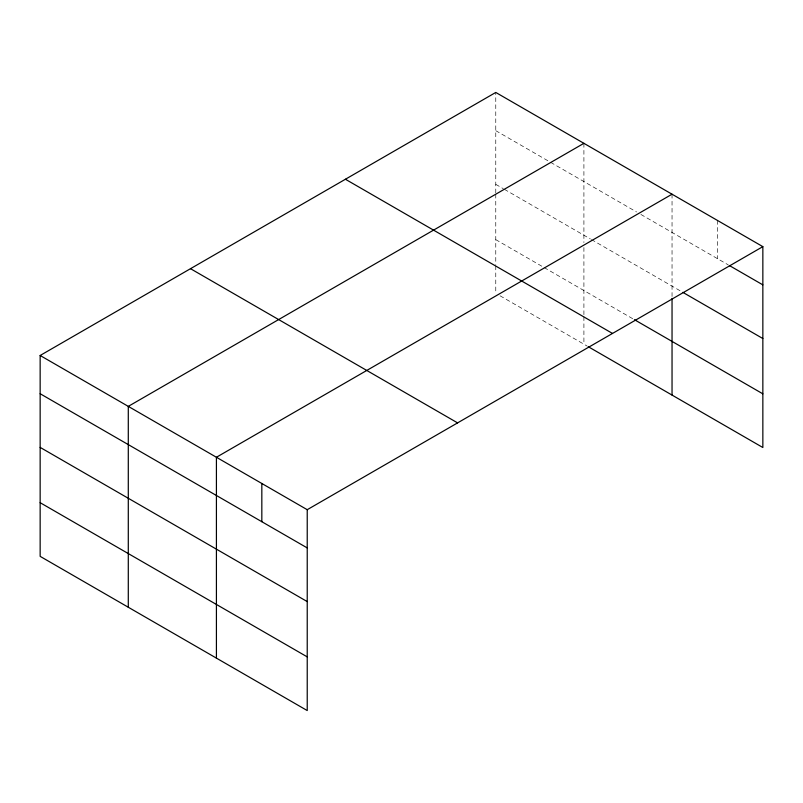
<?xml version="1.0" encoding="UTF-8"?>
<svg xmlns="http://www.w3.org/2000/svg" width="803" height="803" viewBox="0 0 803 803"><rect width="100%" height="100%" fill="white"/><g stroke="black" fill="none" stroke-linecap="round" stroke-linejoin="round"><path stroke-width="0.6" stroke-dasharray="4.01 3.01" d="M495.772 192.941L495.772 92.445M495.772 130.668L549.513 161.694M550.587 162.316L636.578 211.962M640.874 214.441L728.261 264.89M495.772 184.339L503.29 188.685M504.364 189.307L590.356 238.943M591.43 239.565L681.777 291.73M495.772 239.635L543.059 266.937M544.133 267.56L633.346 319.072M500.068 295.795L587.134 346.053M717.45 220.423L717.45 258.646M672.041 194.216L672.041 297.17M583.911 143.325L583.911 242.596M583.911 247.515L583.911 315.489M583.911 316.733L583.911 344.196M495.772 194.165L495.772 264.599M495.772 265.853L495.772 293.306"/><path stroke-width="1.2" d="M40.15 355.488L307.228 509.694L307.228 710.555L40.15 556.359L40.15 355.488L495.772 92.445L762.85 246.641L762.85 447.512L588.208 346.675M583.911 143.325L128.289 406.378L128.289 607.249M672.041 194.216L216.419 457.258L216.419 658.129M307.228 509.694L762.85 246.641M729.335 265.512L762.85 284.864M682.851 292.352L762.85 338.535M634.42 319.684L762.85 393.831M345.42 179.25L612.498 333.446M190.502 268.684L457.58 422.88M40.15 393.721L307.228 547.917M40.15 447.391L307.228 601.588M40.15 502.688L307.228 656.884M672.041 298.395L672.041 395.076M261.828 483.476L261.828 521.699"/></g></svg>
